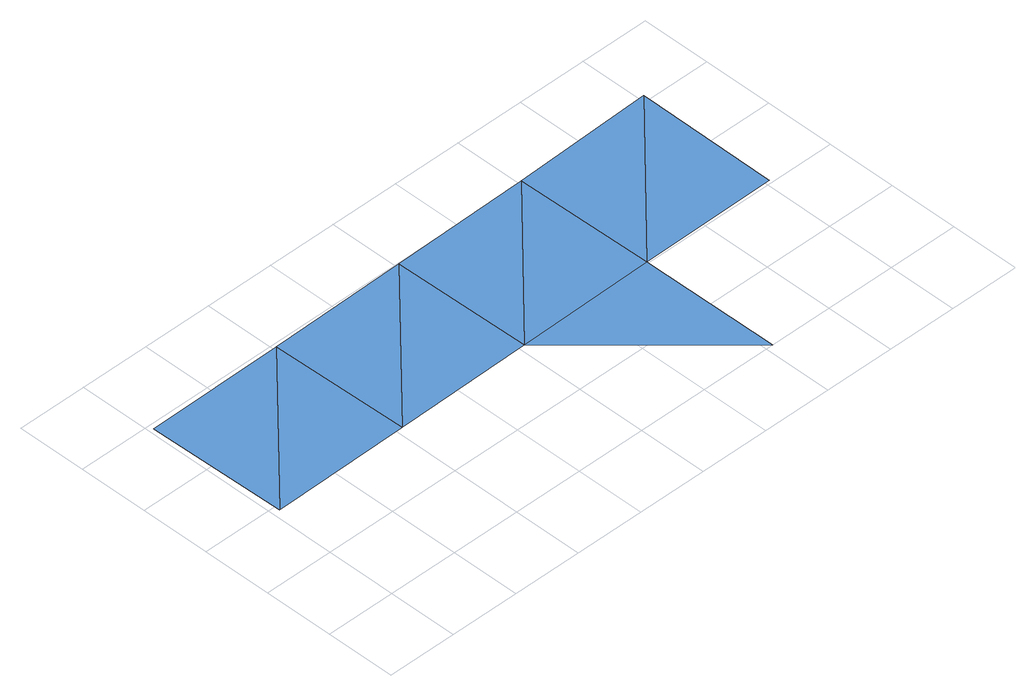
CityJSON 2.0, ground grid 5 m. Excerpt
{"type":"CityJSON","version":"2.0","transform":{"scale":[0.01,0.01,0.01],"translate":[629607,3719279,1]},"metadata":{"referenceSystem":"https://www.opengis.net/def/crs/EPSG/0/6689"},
"CityObjects":{
"waterbody1":{"type":"WaterBody","attributes":{"name":"福岡県津波浸水想定図","class":"1140","function":"2","WaterBodyTsunamiRiskAttribute.description":"1","WaterBodyTsunamiRiskAttribute.rank":"2"},"geometry":[{"type":"MultiSurface","lod":"1","boundaries":[[[0,1,2]],[[3,1,0]],[[4,1,3]],[[4,3,5]],[[4,5,6]],[[6,5,7]],[[8,6,7]],[[8,7,9]]]}]},
"waterbody2":{"type":"WaterBody","attributes":{"name":"福岡県津波浸水想定図","class":"1140","function":"2","WaterBodyTsunamiRiskAttribute.description":"1","WaterBodyTsunamiRiskAttribute.rank":"1"},"geometry":[{"type":"MultiSurface","lod":"1","boundaries":[[[5,10,7]]]}]}
},
"vertices":[
[33,942,91],[1014,1961,85],[14,1942,91],[1033,961,85],[2013,1981,84],[2033,981,84],[3013,2000,84],[3032,1000,84],[4013,2019,102],[4032,1019,71],
[3051,1,66]
]}
